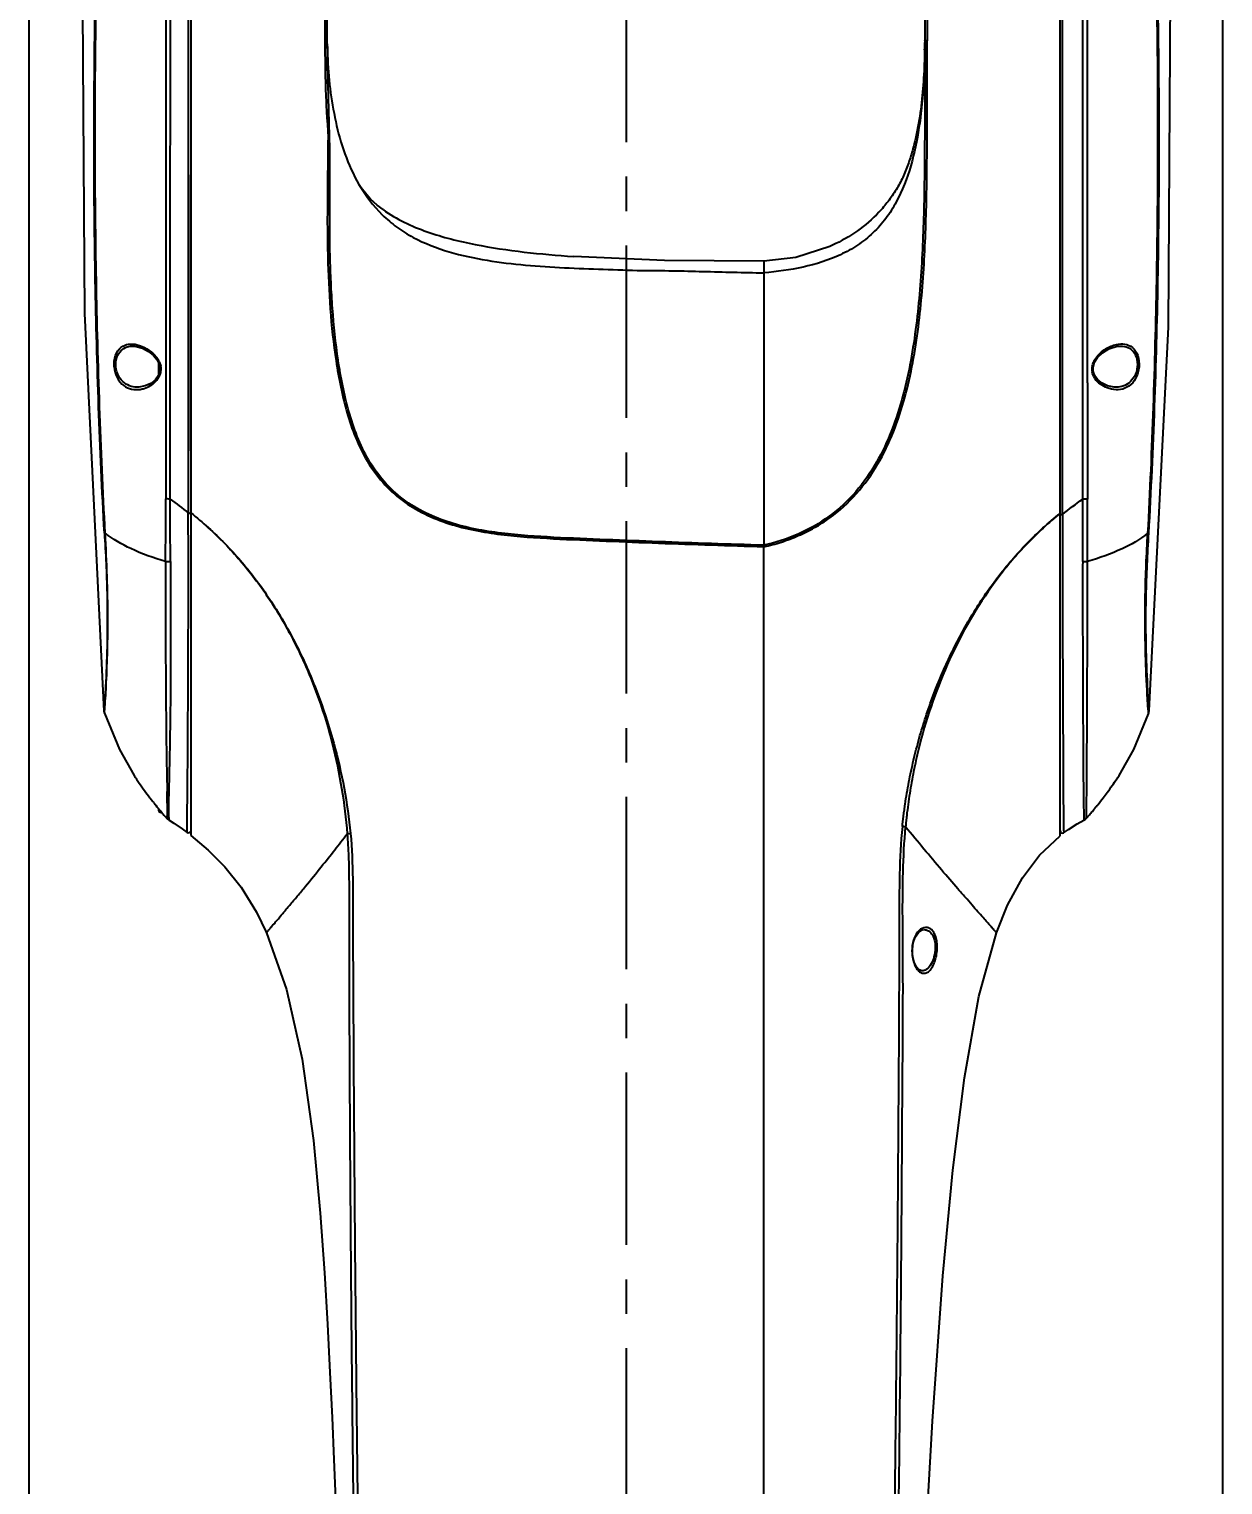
# Model space of a CAD drawing. Header units: millimetres. Extents: x 5828 to 6704, y 123 to 421.
# Drawn here: x 6457.77 to 6470.76, y 258.62 to 274.46 of the extents above; entities that cross this region are included whole.
import ezdxf

# ---------------------------------------------------------------- set-up
doc = ezdxf.new("R2010")
doc.units = ezdxf.units.MM
doc.linetypes.add('CENTER', pattern=[0.6, 0.375, -0.075, 0.075, -0.075])
for name, color, linetype in [('中心线', 7, 'Continuous'), ('外形图', 7, 'Continuous'), ('尺寸标注', 7, 'Continuous')]:
    doc.layers.add(name, color=color, linetype=linetype)
doc.styles.add('微软雅黑', font='msyh.ttc', dxfattribs={"height": 1.5})
doc.dimstyles.new('尺寸标注_1_20比例', dxfattribs={"dimtxt": 1.5, "dimasz": 1.25, "dimexe": 0.5, "dimexo": 0.4, "dimgap": 0.5, "dimtad": 1, "dimdec": 1, "dimlfac": 20, "dimdsep": 46, "dimtxsty": '微软雅黑', "dimcen": 0.09, "dimadec": 0, "dimazin": 0, "dimtp": 0.01, "dimtm": 0.01, "dimtfac": 1, "dimtdec": 1, "dimtofl": 0, "dimtmove": 0, "dimatfit": 3, "dimfxl": 1, "dimtolj": 1, "dimarcsym": 0})

# ---------------------------------------------------------------- blocks, each defined once
blk = doc.blocks.new('*D802')
at = {"layer": 'Defpoints', "color": 0}
for p in [(6470.046, 286.801), (6458.496, 274.337), (6470.046, 274.336)]:
    blk.add_point(p, dxfattribs=at)
at = {"layer": '尺寸标注', "color": 0, "lineweight": -2}
for p, q in [((6458.496, 274.737), (6458.496, 287.301)), ((6470.046, 274.736), (6470.046, 287.301)), ((6459.746, 286.801), (6468.796, 286.801))]:
    blk.add_line(p, q, dxfattribs=at)
at = {"layer": '尺寸标注', "color": 0}
for points in [[(6459.746, 287.009), (6459.746, 286.592), (6458.496, 286.801)], [(6468.796, 286.592), (6468.796, 287.009), (6470.046, 286.801)]]:
    blk.add_solid(points, dxfattribs=at)
at = {"layer": '尺寸标注', "color": 0, "insert": (6464.227, 288.076), "char_height": 1.5, "attachment_point": 5, "style": '微软雅黑'}
blk.add_mtext('\\A1;\\A1;230', dxfattribs=at)
blk = doc.blocks.new('*D803')
at = {"layer": 'Defpoints', "color": 0}
for p in [(6457.772, 291.94), (6457.772, 248.794), (6470.761, 248.792)]:
    blk.add_point(p, dxfattribs=at)
at = {"layer": '尺寸标注', "color": 0, "lineweight": -2}
for p, q in [((6457.772, 249.194), (6457.772, 292.44)), ((6470.761, 249.192), (6470.761, 292.44)), ((6469.511, 291.94), (6459.022, 291.94))]:
    blk.add_line(p, q, dxfattribs=at)
at = {"layer": '尺寸标注', "color": 0}
for points in [[(6459.022, 292.148), (6459.022, 291.731), (6457.772, 291.94)], [(6469.511, 291.731), (6469.511, 292.148), (6470.761, 291.94)]]:
    blk.add_solid(points, dxfattribs=at)
at = {"layer": '尺寸标注', "color": 0, "insert": (6464.052, 293.215), "char_height": 1.5, "attachment_point": 5, "style": '微软雅黑'}
blk.add_mtext('\\A1;\\A1;260', dxfattribs=at)

msp = doc.modelspace()

# ---------------------------------------------------------------- linework, layer by layer
at = {"layer": '中心线', "linetype": 'CENTER', "ltscale": 5}
msp.add_line((6464.2664, 284.1061), (6464.2664, 228.9513), dxfattribs=at)
at = {"layer": '外形图', "color": 7, "linetype": 'Continuous'}
for p, q in [((6459.5047, 281.1024), (6459.5042, 269.1961)), ((6459.5314, 281.0878), (6459.5314, 265.6847)), ((6468.9889, 265.6832), (6468.9889, 281.1103)), ((6469.0154, 269.1798), (6469.0152, 281.06)), ((6467.5164, 278.7179), (6467.5164, 274.3013)), ((6467.5429, 278.7213), (6467.5429, 274.3328)), ((6460.9909, 276.9538), (6460.9904, 274.3328)), ((6461.0164, 274.3371), (6461.0164, 276.9585)), ((6460.9904, 274.3371), (6460.9906, 274.2836)), ((6460.9906, 274.3328), (6460.991, 274.2837)), ((6461.0167, 274.2507), (6461.0165, 274.3371)), ((6461.0167, 274.3135), (6461.0165, 274.3313)), ((6461.0165, 274.3134), (6461.0165, 274.3287)), ((6461.0167, 274.3017), (6461.0166, 274.3013)), ((6461.0178, 274.2508), (6461.0167, 274.3135)), ((6461.0169, 274.3018), (6461.0167, 274.3017)), ((6467.5164, 274.3174), (6467.5158, 274.236)), ((6459.5048, 272.8774), (6459.5052, 270.5395)), ((6465.7664, 271.9361), (6465.7664, 268.8442)), ((6465.7664, 271.9361), (6465.7664, 271.9361)), ((6465.7665, 271.9131), (6465.7665, 271.8691)), ((6459.1621, 270.8664), (6459.1863, 270.8204)), ((6459.1814, 270.8296), (6459.1814, 270.6999)), ((6459.1863, 270.8204), (6459.1959, 270.7836)), ((6459.1959, 270.7836), (6459.1951, 270.7369)), ((6459.3058, 270.7121), (6459.3057, 270.8622)), ((6469.2374, 270.717), (6469.2374, 270.8623)), ((6469.3478, 270.7835), (6469.3641, 270.8362)), ((6469.3482, 270.7387), (6469.3478, 270.7836)), ((6469.3641, 270.8362), (6469.3969, 270.8869)), ((6459.1951, 270.7369), (6459.1767, 270.6871)), ((6469.3656, 270.6892), (6469.3482, 270.7387)), ((6469.3989, 270.6448), (6469.3656, 270.6892)), ((6458.9674, 270.5654), (6458.9671, 270.5654)), ((6459.5052, 270.5395), (6459.5042, 269.1961)), ((6469.5781, 270.5641), (6469.5777, 270.5641)), ((6469.0154, 269.1798), (6469.0153, 269.8253)), ((6465.7661, 253.8496), (6465.7665, 268.8294)), ((6465.7665, 258.6197), (6465.7665, 268.8294)), ((6458.586, 267.0403), (6458.586, 267.0404)), ((6458.5911, 267.0161), (6458.5911, 267.0161)), ((6469.9522, 267.01), (6469.9522, 267.01)), ((6469.9599, 267.0467), (6469.9599, 267.0467)), ((6458.9153, 266.3379), (6458.9155, 266.3376)), ((6469.631, 266.3394), (6469.6311, 266.3395)), ((6459.2732, 266.1776), (6459.2734, 266.1662)), ((6469.2428, 266.1846), (6469.2429, 266.1749)), ((6469.2429, 266.1749), (6469.2433, 266.1415)), ((6469.2774, 265.9335), (6469.2799, 266.2873)), ((6459.2745, 266.0467), (6459.2747, 266.0281)), ((6469.2445, 266.0459), (6469.2447, 266.0368)), ((6469.2447, 266.0368), (6469.2448, 266.0307)), ((6459.1814, 265.9777), (6459.1814, 265.9621)), ((6459.2064, 265.947), (6459.2064, 265.9371)), ((6459.2149, 265.9371), (6459.2064, 265.9371)), ((6459.268, 265.8754), (6459.2704, 265.8728)), ((6459.2715, 265.8716), (6459.2938, 265.8534)), ((6459.2716, 265.8716), (6459.2716, 265.8716)), ((6459.2914, 265.872), (6459.2915, 265.8705)), ((6459.2915, 265.8705), (6459.2916, 265.8698)), ((6459.2916, 265.8734), (6459.2916, 265.8722)), ((6469.2464, 265.9457), (6469.2477, 265.8875)), ((6469.249, 265.8529), (6469.249, 265.8529)), ((6469.2491, 265.8528), (6469.2647, 265.8632)), ((6469.2647, 265.8632), (6469.2756, 265.8734)), ((6469.2729, 265.8706), (6469.2756, 265.8734)), ((6469.2756, 265.8735), (6469.2756, 265.8735)), ((6469.2773, 265.9253), (6469.2774, 265.9335)), ((6459.5177, 265.7186), (6459.5277, 265.7278)), ((6469.0161, 265.7128), (6469.0283, 265.7172)), ((6469.0276, 265.7556), (6469.0283, 265.7172)), ((6469.028, 265.7232), (6469.0283, 265.7172)), ((6468.2978, 264.6281), (6468.2978, 264.6281)), ((6467.3815, 264.4368), (6467.3782, 264.4368)), ((6467.629, 264.4371), (6467.6508, 264.4353))]:
    msp.add_line(p, q, dxfattribs=at)
for points in [[(6458.4799, 279.2765), (6458.3454, 275.7884), (6458.3739, 271.3683), (6458.586, 267.0403)], [(6469.0153, 269.8253), (6469.0154, 276.4659), (6469.0152, 277.568)], [(6469.9599, 267.0467), (6470.1678, 271.2201), (6470.1965, 276.056)], [(6461.0193, 274.1771), (6461.019, 274.1867), (6461.0186, 274.2005), (6461.0185, 274.205)], [(6461.6226, 272.4973), (6461.5584, 272.5471), (6461.4876, 272.6122), (6461.4304, 272.6755), (6461.3867, 272.7329), (6461.364, 272.7677), (6461.3612, 272.7725)], [(6466.5511, 272.1275), (6466.484, 272.0961), (6466.1139, 271.978), (6465.7664, 271.9358)], [(6465.7664, 271.9361), (6464.6856, 271.9455), (6463.6972, 271.9869)], [(6458.9157, 271.0115), (6458.9242, 271.0108), (6459.0042, 270.9903), (6459.0704, 270.955), (6459.124, 270.9116), (6459.1621, 270.8664)], [(6469.3969, 270.8869), (6469.45, 270.9384), (6469.5213, 270.9828), (6469.6118, 271.011), (6469.6284, 271.0127)], [(6459.1767, 270.6871), (6459.1427, 270.6431), (6459.0956, 270.6064), (6459.0362, 270.5787), (6458.9674, 270.5654)], [(6469.5777, 270.5641), (6469.5061, 270.5783), (6469.4458, 270.6072), (6469.3989, 270.6448)], [(6458.586, 267.0404), (6458.5877, 267.0283), (6458.5911, 267.0161)], [(6458.5911, 267.0161), (6458.7548, 266.6241), (6458.9154, 266.3379)], [(6469.6309, 266.3394), (6469.79, 266.6229), (6469.9522, 267.01)], [(6469.9522, 267.01), (6469.9553, 267.0201), (6469.9595, 267.0426), (6469.9599, 267.0467)], [(6459.2943, 265.8531), (6459.3475, 265.8202), (6459.4366, 265.7603), (6459.4916, 265.7208)], [(6469.0282, 265.7172), (6469.08, 265.7525), (6469.1765, 265.8123), (6469.249, 265.8529)], [(6459.4916, 265.7207), (6459.5044, 265.716), (6459.5177, 265.7186)], [(6459.5314, 265.6848), (6459.7216, 265.5282), (6459.9019, 265.3468), (6460.0787, 265.1238), (6460.2449, 264.8532), (6460.3545, 264.6281)], [(6468.2978, 264.6281), (6468.4188, 264.9274), (6468.5792, 265.2246), (6468.7639, 265.4717), (6468.9889, 265.6832)], [(6468.9889, 265.7377), (6468.9927, 265.7246), (6469.0028, 265.7154), (6469.0161, 265.7128)], [(6460.3545, 264.6281), (6460.572, 264.0107), (6460.7418, 263.2518), (6460.8651, 262.3685), (6460.9391, 261.5769), (6460.985, 260.9288), (6461.0181, 260.3693), (6461.0453, 259.8443), (6461.0681, 259.3536), (6461.0878, 258.8957), (6461.1051, 258.4641), (6461.1206, 258.0535), (6461.1346, 257.6624), (6461.1473, 257.2887), (6461.1589, 256.9305), (6461.1696, 256.5864), (6461.1793, 256.2548), (6461.1884, 255.9337), (6461.1967, 255.6242), (6461.2043, 255.3272), (6461.2111, 255.0444), (6461.2173, 254.7768), (6461.2228, 254.5255), (6461.2275, 254.2914)], [(6467.3662, 253.9853), (6467.3987, 255.055), (6467.4422, 256.2162), (6467.504, 257.5886), (6467.5994, 259.3141), (6467.7127, 260.896), (6467.8216, 262.0445), (6467.9476, 263.0485), (6468.105, 263.9331), (6468.298, 264.6281)], [(6467.3815, 264.4368), (6467.3818, 264.4462), (6467.3909, 264.5174), (6467.4132, 264.5817), (6467.4478, 264.6321), (6467.4913, 264.6597), (6467.5063, 264.6622)], [(6467.4851, 264.2123), (6467.4547, 264.2241), (6467.4256, 264.2568), (6467.4018, 264.3064), (6467.3867, 264.3666), (6467.3815, 264.4368)]]:
    msp.add_lwpolyline(points, dxfattribs=at)
for centre, radius, start, end in [((6465.8781, 274.3377), 4.8617, 180.42866, 180.63335), ((6465.8363, 274.3371), 4.8199, 180.63166, 181.43927), ((6473.4057, 274.4629), 12.3898, 180.98105, 181.19277), ((6458.4064, 274.3358), 9.11, 359.37297, 359.88643), ((6465.6919, 274.3335), 4.6754, 181.4398, 181.91696), ((6458.8927, 270.685), 0.3364, 39.4559, 40.5809), ((6458.9795, 267.7358), 3.0625, 94.9201, 95.27205), ((6458.9769, 270.7434), 0.2338, 25.69174, 28.4934), ((6458.9831, 270.7464), 0.2269, 22.73654, 25.68372), ((6459.04, 270.7593), 0.1678, 348.58076, 354.28964), ((6459.0206, 270.7573), 0.1878, 8.45868, 11.34773), ((6469.5138, 270.7606), 0.1782, 172.15562, 185.55389), ((6469.504, 270.7596), 0.1683, 185.55089, 191.05952), ((6469.5239, 270.7572), 0.1887, 169.80376, 171.55297), ((6469.5671, 267.7355), 3.0628, 84.73325, 85.08536), ((5834.3088, 269.9436), 624.9975, 359.9453778, 0.0704528), ((6769.2624, 270.0917), 299.9757, 179.900518, 180.142088), ((6469.539, 270.7749), 0.2065, 207.98102, 214.23882), ((6469.547, 270.7803), 0.2162, 214.20743, 215.5137), ((6138.5457, 267.3853), 320.7663, 0.229269, 0.35055), ((6427.1301, 265.7771), 32.1456, 0.46266, 0.69359), ((6463.1086, 269.1675), 5.0596, 217.36421, 217.89065), ((6463.065, 269.1333), 5.0042, 217.88875, 218.28035), ((6462.9029, 269.0054), 4.7978, 218.28049, 218.54134), ((6462.6533, 268.8061), 4.4784, 218.53657, 219.62454), ((6490.981, 266.3758), 21.739, 180.6176, 180.86953), ((6485.4212, 266.2965), 16.1786, 180.94135, 181.24243), ((6465.926, 268.7775), 4.4339, 320.70953, 321.1102), ((6465.7246, 268.9401), 4.6928, 321.10882, 321.52807), ((6465.4845, 269.1304), 4.9992, 321.53244, 322.64152), ((6459.2064, 265.9621), 0.025, 180, 270), ((6459.7254, 266.2946), 0.6204, 222.09977, 222.50733), ((6458.6568, 265.9104), 0.6186, 358.3097, 359.23815), ((6468.8526, 266.263), 0.5751, 317.36209, 317.83694), ((6467.3121, 267.6185), 2.6271, 319.05619, 319.97163), ((6466.4113, 268.3788), 3.8058, 319.9305, 320.72825), ((6462.0802, 256.6782), 9.0659, 95.13302, 95.3672), ((6466.7104, 260.269), 5.5448, 83.80657, 84.17637)]:
    msp.add_arc(centre, radius, start, end, dxfattribs=at)
for points, knots in [([(6458.5916, 268.9782), (6458.5654, 269.4362), (6458.5245, 270.3517), (6458.4884, 271.7237), (6458.4761, 273.0914), (6458.4821, 274.2276), (6458.4993, 275.133), (6458.5184, 275.8087), (6458.5403, 276.3701), (6458.562, 276.818), (6458.5792, 277.1529), (6458.6015, 277.4889), (6458.6184, 277.8283), (6458.6254, 278.1699), (6458.6243, 278.6094), (6458.6059, 279.1088), (6458.5786, 279.4941), (6458.5641, 279.6683)], [0, 0, 0, 0, 0.1286446, 0.2570005, 0.3848975, 0.5122521, 0.575649, 0.6388541, 0.7018296, 0.733237, 0.7646076, 0.7958709, 0.8276915, 0.8598954, 0.8916808, 0.9509642, 1, 1, 1, 1]), ([(6458.6002, 268.978), (6458.5752, 269.4368), (6458.5356, 270.3539), (6458.4999, 271.7284), (6458.4875, 273.0988), (6458.4922, 274.2373), (6458.5091, 275.1446), (6458.5274, 275.8219), (6458.5491, 276.3847), (6458.5703, 276.8337), (6458.5872, 277.1695), (6458.6092, 277.5066), (6458.6248, 277.8471), (6458.6311, 278.1894), (6458.63, 278.6298), (6458.6122, 279.1312), (6458.5867, 279.5184), (6458.5731, 279.694)], [0, 0, 0, 0, 0.1285563, 0.2568355, 0.3846759, 0.5119942, 0.5753821, 0.6385815, 0.7015559, 0.7329701, 0.7643414, 0.7956336, 0.827498, 0.8596846, 0.8914274, 0.9507175, 1, 1, 1, 1]), ([(6469.9681, 279.6942), (6469.9549, 279.5178), (6469.9302, 279.1292), (6469.9093, 278.5115), (6469.914, 277.9563), (6469.9339, 277.5023), (6469.9625, 277.053), (6469.9888, 276.4923), (6470.0149, 275.8176), (6470.0327, 275.1404), (6470.0492, 274.2332), (6470.0533, 273.0949), (6470.0406, 271.7247), (6470.005, 270.3506), (6469.9663, 269.4337), (6469.9416, 268.975)], [0, 0, 0, 0, 0.0494846, 0.108905, 0.1728523, 0.2047181, 0.2360193, 0.2987728, 0.3617162, 0.4248947, 0.4882575, 0.6155206, 0.7433006, 0.8715136, 1, 1, 1, 1]), ([(6469.9547, 268.9753), (6469.9811, 269.4344), (6470.0223, 270.3522), (6470.0584, 271.7277), (6470.0706, 273.0988), (6470.0645, 274.2377), (6470.0471, 275.1452), (6470.0278, 275.8225), (6470.0056, 276.3852), (6469.9838, 276.8341), (6469.9664, 277.1697), (6469.9438, 277.5066), (6469.9274, 277.8468), (6469.9208, 278.189), (6469.9226, 278.6282), (6469.9416, 279.125), (6469.9693, 279.5077), (6469.9838, 279.6801)], [0, 0, 0, 0, 0.1287944, 0.2572967, 0.385333, 0.5128172, 0.5762751, 0.6395397, 0.7025705, 0.7340063, 0.7654018, 0.7967004, 0.8285771, 0.8607902, 0.8925415, 0.9515614, 1, 1, 1, 1]), ([(6459.2579, 275.6565), (6459.2572, 275.1339), (6459.2588, 274.2182), (6459.2597, 272.9083), (6459.2587, 271.7252), (6459.2597, 270.5383), (6459.2605, 269.7458), (6459.2595, 269.3489)], [0, 0, 0, 0, 0.2485384, 0.4355017, 0.6230471, 0.8112287, 1, 1, 1, 1]), ([(6459.3057, 270.8622), (6459.3055, 271.2578), (6459.3074, 272.0476), (6459.3087, 273.2305), (6459.3099, 274.4099), (6459.3086, 275.195), (6459.3097, 275.5871)], [0, 0, 0, 0, 0.2511568, 0.5014718, 0.7510442, 1, 1, 1, 1]), ([(6469.2374, 270.8623), (6469.2374, 271.6521), (6469.236, 272.835), (6469.2347, 274.4099), (6469.2354, 275.1951), (6469.2353, 275.5871)], [0, 0, 0, 0, 0.5014925, 0.7510553, 1, 1, 1, 1]), ([(6469.2876, 270.9624), (6469.2879, 271.3412), (6469.2873, 272.0975), (6469.2879, 273.6058), (6469.2883, 274.7353), (6469.2881, 275.4872)], [0, 0, 0, 0, 0.2511221, 0.5014457, 1, 1, 1, 1]), ([(6460.9906, 274.3328), (6460.997, 274.3327), (6461.0037, 274.3328), (6461.0164, 274.3347), (6461.0164, 274.3371)], [0, 0, 0, 0, 0.7280598, 1, 1, 1, 1]), ([(6460.9908, 274.2505), (6460.9912, 274.1563), (6460.9926, 274.015), (6460.9969, 273.8265), (6461.0031, 273.6852), (6461.0074, 273.5672), (6461.0139, 273.473), (6461.0203, 273.4027), (6461.0246, 273.3324), (6461.0246, 273.262), (6461.0229, 273.1915), (6461.022, 273.0971), (6461.0217, 272.9791), (6461.0178, 272.7903), (6461.0172, 272.554), (6461.0162, 272.2703), (6461.0225, 271.8914), (6461.0427, 271.4172), (6461.0919, 270.9443), (6461.1597, 270.5693), (6461.2488, 270.1986), (6461.3864, 269.8363), (6461.6119, 269.5242), (6461.8249, 269.3277), (6462.0727, 269.1783), (6462.4306, 269.0383), (6462.904, 268.9513), (6463.4761, 268.9142), (6464.0488, 268.8908), (6464.8121, 268.8601), (6465.3848, 268.8421), (6465.7665, 268.8287)], [0, 0, 0, 0, 0.0309211, 0.0464012, 0.0618791, 0.0773705, 0.0851412, 0.0928784, 0.1005584, 0.1082403, 0.1159745, 0.1237325, 0.1392115, 0.1547062, 0.1857289, 0.216777, 0.2478631, 0.310125, 0.3725324, 0.4038002, 0.4351132, 0.4977889, 0.5292637, 0.5607544, 0.5922361, 0.6236922, 0.6864583, 0.7491989, 0.8119036, 0.8746029, 1, 1, 1, 1]), ([(6465.7664, 268.8442), (6465.3856, 268.8573), (6464.8143, 268.8753), (6464.0528, 268.9055), (6463.4816, 268.9288), (6462.9114, 268.9654), (6462.4396, 269.051), (6462.0832, 269.19), (6461.8366, 269.3385), (6461.6255, 269.5345), (6461.403, 269.8465), (6461.2361, 270.2978), (6461.1259, 270.8567), (6461.0773, 271.3289), (6461.0559, 271.707), (6461.0355, 272.2732), (6461.0592, 273.1216), (6461.0201, 273.8746), (6461.0169, 274.2507)], [0, 0, 0, 0, 0.1254986, 0.1882465, 0.2509927, 0.3137376, 0.3764526, 0.4078535, 0.4392543, 0.4706585, 0.5020444, 0.564607, 0.6271252, 0.6895398, 0.7207103, 0.7518503, 0.8761154, 1, 1, 1, 1]), ([(6467.5159, 274.2361), (6467.5143, 274.0946), (6467.5047, 273.8116), (6467.4611, 273.3888), (6467.3759, 272.9723), (6467.2492, 272.6392), (6467.0983, 272.3991), (6466.9569, 272.2392), (6466.7891, 272.1063), (6466.5386, 271.9676), (6466.194, 271.8597), (6465.9094, 271.8213), (6465.7664, 271.8085)], [0, 0, 0, 0, 0.1245616, 0.2491644, 0.3737391, 0.4980404, 0.5602396, 0.6225281, 0.6850143, 0.7477465, 0.8736391, 1, 1, 1, 1]), ([(6467.5164, 274.3371), (6467.5165, 274.0796), (6467.5167, 273.5642), (6467.5153, 272.7901), (6467.4958, 272.0142), (6467.4354, 271.2384), (6467.3237, 270.5961), (6467.1667, 270.0983), (6467.0009, 269.742), (6466.7764, 269.4183), (6466.4875, 269.1486), (6466.1439, 268.954), (6465.8936, 268.8735), (6465.7665, 268.8442)], [0, 0, 0, 0, 0.1239881, 0.2482394, 0.372786, 0.4976424, 0.6228241, 0.6856828, 0.7485192, 0.8113953, 0.8742133, 0.9371565, 1, 1, 1, 1]), ([(6465.7665, 268.8294), (6465.8308, 268.8423), (6465.9578, 268.8768), (6466.1421, 268.9468), (6466.3193, 269.0335), (6466.5408, 269.1749), (6466.785, 269.398), (6467.0139, 269.7206), (6467.1838, 270.0766), (6467.345, 270.5751), (6467.4596, 271.2196), (6467.5215, 271.9989), (6467.5417, 272.7784), (6467.5429, 273.5561), (6467.5433, 274.0741), (6467.5429, 274.3328)], [0, 0, 0, 0, 0.0314459, 0.0629373, 0.0943941, 0.1258539, 0.1886847, 0.2515368, 0.3143466, 0.3770716, 0.5022199, 0.6270944, 0.7516641, 0.8759508, 1, 1, 1, 1]), ([(6467.5158, 274.236), (6467.5145, 274.1339), (6467.5078, 273.9298), (6467.4806, 273.6246), (6467.4415, 273.372), (6467.3929, 273.1735), (6467.3501, 273.0262), (6467.2965, 272.8821), (6467.2271, 272.7446), (6467.1428, 272.6154), (6467.0136, 272.455), (6466.8215, 272.2804), (6466.6438, 272.1733), (6466.5511, 272.1275)], [0, 0, 0, 0, 0.1245274, 0.2490287, 0.3735575, 0.4358674, 0.4982172, 0.5606131, 0.6230876, 0.6856812, 0.7483759, 0.8739601, 1, 1, 1, 1]), ([(6467.5428, 274.3328), (6467.5366, 274.3328), (6467.5279, 274.3332), (6467.5199, 274.3347), (6467.5164, 274.3362), (6467.5164, 274.3371)], [0, 0, 0, 0, 0.68382, 0.9025438, 1, 1, 1, 1]), ([(6461.0191, 274.1771), (6461.0272, 273.9352), (6461.0706, 273.5709), (6461.1983, 273.1011), (6461.3001, 272.8776), (6461.3613, 272.7724)], [0, 0, 0, 0, 0.4980549, 0.7496255, 1, 1, 1, 1]), ([(6461.3613, 272.7724), (6461.4311, 272.6526), (6461.5582, 272.4833), (6461.7711, 272.3026), (6462.0095, 272.1539), (6462.3404, 272.0282), (6462.7539, 271.9399), (6463.1742, 271.8898), (6463.5966, 271.8632), (6464.0194, 271.8473), (6464.3014, 271.8386), (6464.4424, 271.8344)], [0, 0, 0, 0, 0.1234233, 0.1854875, 0.2477535, 0.3726275, 0.4979498, 0.6234221, 0.7489396, 0.8744684, 1, 1, 1, 1]), ([(6461.6228, 272.4975), (6461.7683, 272.393), (6462.0995, 272.2392), (6462.7987, 272.0677), (6463.338, 272.0121), (6463.6971, 271.9868)], [0, 0, 0, 0, 0.2492027, 0.4993649, 1, 1, 1, 1]), ([(6464.4424, 271.8344), (6464.5527, 271.8345), (6464.7735, 271.8334), (6465.1045, 271.8248), (6465.4354, 271.816), (6465.6561, 271.8116), (6465.7664, 271.8085)], [0, 0, 0, 0, 0.2499938, 0.4999957, 0.7500017, 1, 1, 1, 1]), ([(6458.6981, 270.7854), (6458.6945, 270.8278), (6458.7012, 270.907), (6458.7614, 271.0026), (6458.8548, 271.0405), (6458.9174, 271.0344), (6458.9478, 271.0272)], [0, 0, 0, 0, 0.307706, 0.5572338, 0.7737995, 1, 1, 1, 1]), ([(6458.7169, 270.7871), (6458.7136, 270.8213), (6458.7187, 270.8865), (6458.7646, 270.9669), (6458.8369, 271.0084), (6458.8889, 271.0129), (6458.9144, 271.0116)], [0, 0, 0, 0, 0.3002355, 0.5544013, 0.7768953, 1, 1, 1, 1]), ([(6458.9478, 271.0272), (6458.9842, 271.0185), (6459.0582, 270.9867), (6459.121, 270.9357), (6459.1482, 270.9039)], [0, 0, 0, 0, 0.4721829, 1, 1, 1, 1]), ([(6469.3783, 270.8821), (6469.4063, 270.9215), (6469.4764, 270.9834), (6469.5614, 271.0206), (6469.603, 271.0297)], [0, 0, 0, 0, 0.5313474, 1, 1, 1, 1]), ([(6469.603, 271.0297), (6469.6331, 271.0363), (6469.6952, 271.0411), (6469.7868, 271.0015), (6469.8454, 270.9061), (6469.8519, 270.8274), (6469.8483, 270.7854)], [0, 0, 0, 0, 0.2247168, 0.4414659, 0.6920781, 1, 1, 1, 1]), ([(6469.6311, 271.0129), (6469.6568, 271.0142), (6469.7091, 271.0097), (6469.7816, 270.9679), (6469.8277, 270.887), (6469.8328, 270.8215), (6469.8295, 270.7871)], [0, 0, 0, 0, 0.223051, 0.4454819, 0.6996863, 1, 1, 1, 1]), ([(6458.6981, 270.7854), (6458.7023, 270.7437), (6458.7222, 270.6664), (6458.7929, 270.5785), (6458.8854, 270.5369), (6458.9497, 270.5368), (6458.9805, 270.5417)], [0, 0, 0, 0, 0.2994211, 0.5534576, 0.7776338, 1, 1, 1, 1]), ([(6458.9671, 270.5654), (6458.9394, 270.5639), (6458.8825, 270.5689), (6458.8019, 270.6084), (6458.7396, 270.6845), (6458.7203, 270.7512), (6458.7169, 270.7871)], [0, 0, 0, 0, 0.2252641, 0.4539502, 0.7081897, 1, 1, 1, 1]), ([(6459.2063, 270.7849), (6459.2049, 270.7847), (6459.2024, 270.7845), (6459.1989, 270.7838), (6459.1973, 270.784), (6459.196, 270.7834), (6459.1959, 270.7836)], [0, 0, 0, 0, 0.4155178, 0.7342668, 0.9325131, 1, 1, 1, 1]), ([(6469.3373, 270.7849), (6469.3388, 270.7847), (6469.3413, 270.7845), (6469.3447, 270.7838), (6469.3464, 270.784), (6469.3477, 270.7834), (6469.3478, 270.7836)], [0, 0, 0, 0, 0.4155567, 0.7343584, 0.9326047, 1, 1, 1, 1]), ([(6469.8483, 270.7854), (6469.8445, 270.7418), (6469.8224, 270.6616), (6469.7468, 270.5717), (6469.648, 270.533), (6469.5809, 270.5365), (6469.5489, 270.5433)], [0, 0, 0, 0, 0.2995403, 0.5518134, 0.7754815, 1, 1, 1, 1]), ([(6469.8295, 270.7871), (6469.8261, 270.751), (6469.8067, 270.684), (6469.7442, 270.6074), (6469.6632, 270.5676), (6469.606, 270.5626), (6469.5781, 270.5641)], [0, 0, 0, 0, 0.291878, 0.5461256, 0.7747636, 1, 1, 1, 1]), ([(6458.9805, 270.5417), (6458.9954, 270.544), (6459.0571, 270.5587), (6459.1149, 270.5924), (6459.1488, 270.6269)], [0, 0, 0, 0, 0.2375436, 1, 1, 1, 1]), ([(6459.1488, 270.6269), (6459.1587, 270.6369), (6459.1709, 270.6515), (6459.181, 270.6675), (6459.1834, 270.6717)], [0, 0, 0, 0, 0.7436106, 1, 1, 1, 1]), ([(6459.1834, 270.6717), (6459.1858, 270.6759), (6459.195, 270.693), (6459.2016, 270.7117), (6459.2045, 270.7261)], [0, 0, 0, 0, 0.2445705, 1, 1, 1, 1]), ([(6469.2371, 269.3467), (6469.237, 269.461), (6469.2369, 269.9178), (6469.2374, 270.3745), (6469.2374, 270.717)], [0, 0, 0, 0, 0.2502953, 1, 1, 1, 1]), ([(6469.5489, 270.5433), (6469.5326, 270.5468), (6469.4649, 270.5672), (6469.4025, 270.6107), (6469.3711, 270.6547)], [0, 0, 0, 0, 0.2357283, 1, 1, 1, 1]), ([(6459.2571, 268.6696), (6459.2575, 268.7829), (6459.2591, 269.0094), (6459.2587, 269.2359), (6459.2594, 269.3492)], [0, 0, 0, 0, 0.5001035, 1, 1, 1, 1]), ([(6459.306, 269.3479), (6459.3019, 269.3479), (6459.2864, 269.3481), (6459.2708, 269.3486), (6459.2594, 269.3492)], [0, 0, 0, 0, 0.264414, 1, 1, 1, 1]), ([(6469.2351, 268.6691), (6469.2356, 268.7821), (6469.2354, 269.0079), (6469.2371, 269.2338), (6469.2371, 269.3467)], [0, 0, 0, 0, 0.5001063, 1, 1, 1, 1]), ([(6469.2878, 269.348), (6469.2839, 269.3478), (6469.267, 269.3471), (6469.2501, 269.3468), (6469.2371, 269.3467)], [0, 0, 0, 0, 0.2310365, 1, 1, 1, 1]), ([(6459.4915, 265.765), (6459.4925, 265.9218), (6459.4976, 266.354), (6459.5012, 267.1311), (6459.5061, 268.118), (6459.5046, 268.8295), (6459.5042, 269.1961)], [0, 0, 0, 0, 0.1370886, 0.377883, 0.6794581, 1, 1, 1, 1]), ([(6459.5042, 269.1961), (6459.5076, 269.1959), (6459.5138, 269.1958), (6459.5228, 269.1958), (6459.5272, 269.1968), (6459.5314, 269.1967), (6459.5314, 269.1974)], [0, 0, 0, 0, 0.3731278, 0.6978147, 0.9179033, 1, 1, 1, 1]), ([(6459.5312, 269.1991), (6459.6605, 269.094), (6459.9096, 268.8711), (6460.2365, 268.4909), (6460.5153, 268.0744), (6460.7497, 267.6318), (6460.9424, 267.1695), (6461.0927, 266.692), (6461.207, 266.2044), (6461.2516, 265.8735), (6461.2691, 265.7077)], [0, 0, 0, 0, 0.1249762, 0.2499574, 0.3749698, 0.499975, 0.6249751, 0.7499698, 0.8749941, 1, 1, 1, 1]), ([(6459.5312, 269.1991), (6459.6602, 269.0941), (6459.9077, 268.8704), (6460.2337, 268.4906), (6460.5109, 268.0742), (6460.7435, 267.6316), (6460.9326, 267.1688), (6461.0783, 266.6906), (6461.1778, 266.2009), (6461.2203, 265.8703), (6461.2321, 265.7043)], [0, 0, 0, 0, 0.1249867, 0.2499695, 0.374984, 0.4999926, 0.6249925, 0.7499923, 0.8749955, 1, 1, 1, 1]), ([(6467.273, 265.7851), (6467.2757, 265.795), (6467.2761, 265.8156), (6467.2791, 265.8459), (6467.2834, 265.8763), (6467.2879, 265.9167), (6467.2947, 265.9672), (6467.3061, 266.0479), (6467.3221, 266.1486), (6467.3439, 266.2689), (6467.3682, 266.3887), (6467.4041, 266.5477), (6467.4551, 266.745), (6467.5262, 266.979), (6467.6343, 267.2867), (6467.7943, 267.662), (6468.0266, 268.093), (6468.3011, 268.4987), (6468.6202, 268.8704), (6468.8621, 269.09), (6468.9889, 269.1921)], [0, 0, 0, 0, 0.007808, 0.0156347, 0.0234442, 0.0312608, 0.0468902, 0.06252, 0.0937789, 0.125038, 0.1562972, 0.1875566, 0.2500722, 0.3125875, 0.3751035, 0.500109, 0.6251182, 0.7501155, 0.8750823, 1, 1, 1, 1]), ([(6468.9889, 269.1921), (6468.8636, 269.0888), (6468.6233, 268.8688), (6468.2013, 268.373), (6467.8682, 267.8087), (6467.6185, 267.2083), (6467.4966, 266.82), (6467.4195, 266.5041), (6467.3796, 266.3047), (6467.3527, 266.1444), (6467.3351, 266.0237), (6467.3234, 265.933), (6467.3167, 265.8724), (6467.3136, 265.8421), (6467.3094, 265.8119), (6467.31, 265.7915), (6467.3088, 265.7814)], [0, 0, 0, 0, 0.1249792, 0.2499958, 0.4997667, 0.6248143, 0.7498579, 0.8123943, 0.8749303, 0.9062, 0.9374698, 0.9687404, 0.9765571, 0.9843762, 0.9921927, 1, 1, 1, 1]), ([(6469.0154, 269.1799), (6469.015, 268.8004), (6469.0146, 268.0672), (6469.0213, 266.9258), (6469.0223, 266.1638), (6469.0276, 265.7556)], [0, 0, 0, 0, 0.3324373, 0.6423318, 1, 1, 1, 1]), ([(6458.5916, 268.9782), (6458.5982, 268.8675), (6458.6105, 268.6489), (6458.6238, 268.2361), (6458.6244, 267.789), (6458.6089, 267.3723), (6458.5952, 267.1497), (6458.5889, 267.0719)], [0, 0, 0, 0, 0.174405, 0.3443507, 0.6493978, 0.8772067, 1, 1, 1, 1]), ([(6458.6002, 268.978), (6458.5992, 268.978), (6458.5964, 268.978), (6458.5935, 268.978), (6458.5916, 268.9782)], [0, 0, 0, 0, 0.3397589, 1, 1, 1, 1]), ([(6458.5965, 267.0818), (6458.6029, 267.1701), (6458.6216, 267.4947), (6458.6319, 267.9692), (6458.6239, 268.5132), (6458.6085, 268.8202), (6458.6002, 268.978)], [0, 0, 0, 0, 0.1399009, 0.5140175, 0.7501783, 1, 1, 1, 1]), ([(6459.2572, 268.6696), (6459.1279, 268.7063), (6458.8979, 268.787), (6458.6841, 268.9089), (6458.6002, 268.978)], [0, 0, 0, 0, 0.5528386, 1, 1, 1, 1]), ([(6469.9416, 268.975), (6469.8578, 268.9067), (6469.6454, 268.7862), (6469.4171, 268.7062), (6469.2889, 268.6698)], [0, 0, 0, 0, 0.4477478, 1, 1, 1, 1]), ([(6469.9498, 267.0365), (6469.9438, 267.1136), (6469.9302, 267.3375), (6469.9182, 267.6557), (6469.914, 268.0008), (6469.9156, 268.3096), (6469.9247, 268.6377), (6469.9363, 268.8616), (6469.9416, 268.975)], [0, 0, 0, 0, 0.1195201, 0.3468998, 0.4923593, 0.6532969, 0.824401, 1, 1, 1, 1]), ([(6469.9585, 267.0599), (6469.9525, 267.1285), (6469.9392, 267.3404), (6469.9224, 267.7515), (6469.9214, 268.3218), (6469.9407, 268.7482), (6469.9547, 268.9753)], [0, 0, 0, 0, 0.1077936, 0.3322502, 0.6437995, 1, 1, 1, 1]), ([(6469.9416, 268.975), (6469.9431, 268.975), (6469.9474, 268.975), (6469.9518, 268.975), (6469.9547, 268.9753)], [0, 0, 0, 0, 0.3407457, 1, 1, 1, 1]), ([(6459.2571, 268.6696), (6459.2561, 268.4204), (6459.2558, 267.9381), (6459.2594, 267.2566), (6459.264, 266.6752), (6459.2713, 266.3269), (6459.2732, 266.1776)], [0, 0, 0, 0, 0.3000094, 0.5806627, 0.8203302, 1, 1, 1, 1]), ([(6459.2571, 268.6696), (6459.2611, 268.6695), (6459.2786, 268.669), (6459.296, 268.6688), (6459.3094, 268.6688)], [0, 0, 0, 0, 0.2296672, 1, 1, 1, 1]), ([(6459.3094, 268.6688), (6459.3111, 268.5017), (6459.3122, 268.1715), (6459.3123, 267.6881), (6459.3106, 267.234), (6459.3057, 266.8253), (6459.2992, 266.4771), (6459.2925, 266.2019), (6459.2878, 266.0085), (6459.2893, 265.9078), (6459.2914, 265.872)], [0, 0, 0, 0, 0.179237, 0.3541589, 0.5184792, 0.6663546, 0.7925113, 0.8919833, 0.9615905, 1, 1, 1, 1]), ([(6469.2351, 268.6691), (6469.2337, 268.5446), (6469.2337, 268.2969), (6469.2352, 267.8169), (6469.2363, 267.2628), (6469.2402, 266.6823), (6469.2414, 266.3341), (6469.2428, 266.1846)], [0, 0, 0, 0, 0.1503443, 0.2990526, 0.5795904, 0.8194064, 1, 1, 1, 1]), ([(6469.2351, 268.6691), (6469.2399, 268.6691), (6469.2578, 268.6692), (6469.2757, 268.6694), (6469.2889, 268.6698)], [0, 0, 0, 0, 0.2652726, 1, 1, 1, 1]), ([(6469.2798, 266.2717), (6469.2822, 266.6145), (6469.2842, 267.4139), (6469.2903, 268.2133), (6469.289, 268.6698)], [0, 0, 0, 0, 0.4288756, 1, 1, 1, 1]), ([(6458.5889, 267.0719), (6458.5883, 267.0637), (6458.5878, 267.0613), (6458.5862, 267.0381), (6458.586, 267.0404)], [0, 0, 0, 0, 0.780555, 1, 1, 1, 1]), ([(6458.5911, 267.0161), (6458.5913, 267.0155), (6458.5915, 267.0214), (6458.5918, 267.0221), (6458.592, 267.0242)], [0, 0, 0, 0, 0.2279095, 1, 1, 1, 1]), ([(6458.592, 267.0242), (6458.5923, 267.0273), (6458.5939, 267.0465), (6458.5954, 267.0657), (6458.5965, 267.0818)], [0, 0, 0, 0, 0.1607633, 1, 1, 1, 1]), ([(6469.9522, 267.01), (6469.952, 267.0095), (6469.9519, 267.0141), (6469.9513, 267.0164), (6469.9507, 267.0263), (6469.9501, 267.0326), (6469.9498, 267.0365)], [0, 0, 0, 0, 0.0539201, 0.2383629, 0.5538239, 1, 1, 1, 1]), ([(6469.9598, 267.0466), (6469.9597, 267.047), (6469.9593, 267.0515), (6469.9588, 267.0559), (6469.9585, 267.0599)], [0, 0, 0, 0, 0.0913291, 1, 1, 1, 1]), ([(6458.9155, 266.3376), (6458.917, 266.3352), (6458.9251, 266.3225), (6458.9335, 266.31), (6458.9404, 266.2999)], [0, 0, 0, 0, 0.1855716, 1, 1, 1, 1]), ([(6469.4581, 266.0969), (6469.4726, 266.116), (6469.5245, 266.1849), (6469.5747, 266.2551), (6469.6095, 266.3067)], [0, 0, 0, 0, 0.2781193, 1, 1, 1, 1]), ([(6469.6095, 266.3067), (6469.6118, 266.31), (6469.619, 266.3209), (6469.6262, 266.3318), (6469.631, 266.3394)], [0, 0, 0, 0, 0.3082748, 1, 1, 1, 1]), ([(6458.9404, 266.2999), (6458.9503, 266.2854), (6458.9978, 266.2167), (6459.0472, 266.1493), (6459.0873, 266.0969)], [0, 0, 0, 0, 0.2101575, 1, 1, 1, 1]), ([(6459.2747, 266.0281), (6459.2748, 266.0147), (6459.2752, 265.9728), (6459.2758, 265.9308), (6459.2754, 265.9022)], [0, 0, 0, 0, 0.3189082, 1, 1, 1, 1]), ([(6459.2039, 265.95), (6459.2077, 265.9454), (6459.2217, 265.9287), (6459.2358, 265.912), (6459.2461, 265.9001)], [0, 0, 0, 0, 0.2756105, 1, 1, 1, 1]), ([(6459.2461, 265.9001), (6459.2479, 265.8981), (6459.2541, 265.8908), (6459.2605, 265.8837), (6459.265, 265.8786)], [0, 0, 0, 0, 0.2850924, 1, 1, 1, 1]), ([(6459.2752, 265.8921), (6459.2751, 265.8888), (6459.2745, 265.8824), (6459.2748, 265.8774), (6459.2726, 265.8705), (6459.2716, 265.8716)], [0, 0, 0, 0, 0.474816, 0.7973152, 1, 1, 1, 1]), ([(6459.2916, 265.8698), (6459.2918, 265.8658), (6459.2927, 265.861), (6459.2924, 265.8541), (6459.2938, 265.8534)], [0, 0, 0, 0, 0.7172875, 1, 1, 1, 1]), ([(6469.2477, 265.8875), (6469.2478, 265.8841), (6469.248, 265.874), (6469.2482, 265.8639), (6469.2486, 265.8573)], [0, 0, 0, 0, 0.3380109, 1, 1, 1, 1]), ([(6469.2486, 265.8573), (6469.2486, 265.8562), (6469.249, 265.8554), (6469.2487, 265.8528), (6469.249, 265.8529)], [0, 0, 0, 0, 0.7552618, 1, 1, 1, 1]), ([(6469.2756, 265.8735), (6469.2764, 265.8745), (6469.2756, 265.8796), (6469.277, 265.889), (6469.2768, 265.9053), (6469.2772, 265.9179), (6469.2773, 265.9253)], [0, 0, 0, 0, 0.0721293, 0.2631112, 0.572598, 1, 1, 1, 1]), ([(6469.2788, 265.877), (6469.2801, 265.8784), (6469.2861, 265.885), (6469.2919, 265.8917), (6469.2965, 265.897)], [0, 0, 0, 0, 0.2139055, 1, 1, 1, 1]), ([(6459.4916, 265.7207), (6459.4914, 265.7209), (6459.4917, 265.7221), (6459.4913, 265.724), (6459.4914, 265.7276), (6459.4913, 265.7349), (6459.4914, 265.7476), (6459.4915, 265.7586), (6459.4915, 265.765)], [0, 0, 0, 0, 0.0175237, 0.0655482, 0.1443074, 0.2539453, 0.5657905, 1, 1, 1, 1]), ([(6460.3545, 264.6281), (6460.3545, 264.6289), (6460.3565, 264.6301), (6460.3582, 264.6328), (6460.3629, 264.638), (6460.3706, 264.6474), (6460.3829, 264.6618), (6460.3989, 264.6807), (6460.4187, 264.704), (6460.4422, 264.7318), (6460.4805, 264.777), (6460.536, 264.8428), (6460.6102, 264.9312), (6460.6921, 265.0296), (6460.8071, 265.1691), (6460.9433, 265.3365), (6461.0946, 265.5268), (6461.1876, 265.6464), (6461.2321, 265.7044)], [0, 0, 0, 0, 0.0017639, 0.0040048, 0.0072245, 0.0167059, 0.0303102, 0.0481148, 0.0701907, 0.0964634, 0.1267144, 0.1982385, 0.2823664, 0.3758629, 0.4749433, 0.6727569, 0.8420662, 1, 1, 1, 1]), ([(6461.2322, 265.7044), (6461.2391, 265.6226), (6461.2489, 265.4586), (6461.2531, 265.2119), (6461.2531, 264.9648), (6461.2525, 264.635), (6461.254, 264.2227), (6461.2556, 263.7279), (6461.2571, 263.2334), (6461.2609, 262.5744), (6461.2662, 261.7514), (6461.2735, 260.7648), (6461.2832, 259.7799), (6461.2943, 258.7973), (6461.3109, 257.4935), (6461.3358, 255.8733), (6461.3717, 253.9397), (6461.4133, 252.0126), (6461.4454, 250.7298), (6461.4624, 250.0871)], [0, 0, 0, 0, 0.0157654, 0.0315522, 0.0473753, 0.0632164, 0.094901, 0.1265713, 0.1582371, 0.1898908, 0.253144, 0.3163134, 0.3793769, 0.4423114, 0.5050627, 0.6297969, 0.753534, 0.8765179, 1, 1, 1, 1]), ([(6461.2694, 265.7078), (6461.2845, 265.5435), (6461.2957, 265.2134), (6461.2936, 264.7186), (6461.2969, 264.2237), (6461.2993, 263.7291), (6461.3015, 263.2345), (6461.306, 262.5756), (6461.3121, 261.7527), (6461.32, 260.7664), (6461.3301, 259.7817), (6461.3415, 258.7993), (6461.3584, 257.496), (6461.3838, 255.8763), (6461.4198, 253.9431), (6461.4618, 252.0151), (6461.4937, 250.731), (6461.5106, 250.0871)], [0, 0, 0, 0, 0.0316741, 0.0633525, 0.0950258, 0.1266915, 0.1583469, 0.1899887, 0.25322, 0.316363, 0.379399, 0.4423045, 0.5050219, 0.6296855, 0.7533623, 0.8763014, 1, 1, 1, 1]), ([(6467.273, 265.7851), (6467.2359, 265.4392), (6467.2422, 264.9154), (6467.2378, 264.2198), (6467.235, 263.6978), (6467.2329, 263.1761), (6467.2274, 262.481), (6467.2217, 261.613), (6467.2128, 260.5726), (6467.2022, 259.5343), (6467.1899, 258.4986), (6467.1715, 257.1255), (6467.1439, 255.4195), (6467.1036, 253.3831), (6467.0572, 251.343), (6467.0213, 249.9812), (6467.0028, 249.2938)], [0, 0, 0, 0, 0.0632913, 0.0949435, 0.1265879, 0.1582208, 0.1898387, 0.2530178, 0.3161017, 0.3790683, 0.4418864, 0.5044752, 0.6288394, 0.7522317, 0.8749225, 1, 1, 1, 1]), ([(6467.2282, 257.9007), (6467.237, 258.5541), (6467.2484, 259.5354), (6467.2606, 260.8452), (6467.268, 261.8303), (6467.2722, 262.6522), (6467.2773, 263.3103), (6467.2803, 263.8041), (6467.2805, 264.2982), (6467.2754, 264.7923), (6467.2775, 265.2866), (6467.2934, 265.616), (6467.3087, 265.78)], [0, 0, 0, 0, 0.2487782, 0.3735992, 0.4986271, 0.6238295, 0.6864829, 0.7491611, 0.8118563, 0.8745641, 0.937283, 1, 1, 1, 1]), ([(6468.298, 264.6281), (6468.2981, 264.6286), (6468.2958, 264.6298), (6468.2938, 264.6334), (6468.2884, 264.6387), (6468.2818, 264.6465), (6468.2728, 264.6564), (6468.2568, 264.6745), (6468.2313, 264.7032), (6468.1941, 264.7451), (6468.1478, 264.7973), (6468.0925, 264.8599), (6468.0284, 264.9328), (6467.9559, 265.0156), (6467.8452, 265.1427), (6467.6946, 265.3176), (6467.5044, 265.5423), (6467.3747, 265.6992), (6467.3088, 265.7801)], [0, 0, 0, 0, 0.0010027, 0.0039368, 0.0087646, 0.015531, 0.0242993, 0.0351331, 0.0632211, 0.1000892, 0.1459518, 0.2009272, 0.2650515, 0.3378538, 0.418385, 0.5978999, 0.7939115, 1, 1, 1, 1]), ([(6467.4554, 264.6529), (6467.4304, 264.6294), (6467.4022, 264.5787), (6467.3825, 264.5033), (6467.3777, 264.4594), (6467.3782, 264.4368)], [0, 0, 0, 0, 0.4396061, 0.7103158, 1, 1, 1, 1]), ([(6467.6506, 264.4353), (6467.6518, 264.4587), (6467.653, 264.5039), (6467.6435, 264.5671), (6467.6246, 264.6197), (6467.5974, 264.6587), (6467.5634, 264.6821), (6467.5116, 264.6912), (6467.4743, 264.6708), (6467.4554, 264.6529)], [0, 0, 0, 0, 0.1806056, 0.3467953, 0.4895371, 0.6078196, 0.7076376, 0.7995393, 1, 1, 1, 1]), ([(6467.508, 264.6622), (6467.5254, 264.6625), (6467.5641, 264.6516), (6467.6076, 264.6011), (6467.6306, 264.5257), (6467.6317, 264.4679), (6467.629, 264.4371)], [0, 0, 0, 0, 0.1833487, 0.3978771, 0.6734325, 1, 1, 1, 1]), ([(6467.3782, 264.4368), (6467.3783, 264.4189), (6467.3811, 264.3548), (6467.3984, 264.2902), (6467.4219, 264.2502)], [0, 0, 0, 0, 0.2785915, 1, 1, 1, 1]), ([(6467.4219, 264.2502), (6467.4303, 264.2359), (6467.4484, 264.2114), (6467.4843, 264.1872), (6467.5245, 264.1846), (6467.5618, 264.2046), (6467.594, 264.2421), (6467.6211, 264.2953), (6467.6411, 264.3613), (6467.6491, 264.4099), (6467.6506, 264.4353)], [0, 0, 0, 0, 0.1193179, 0.2152972, 0.3002679, 0.3928284, 0.5075881, 0.6497904, 0.8172136, 1, 1, 1, 1]), ([(6467.629, 264.4371), (6467.6262, 264.406), (6467.6148, 264.3484), (6467.5825, 264.2757), (6467.5398, 264.2256), (6467.502, 264.212), (6467.4855, 264.2123)], [0, 0, 0, 0, 0.3270703, 0.6079529, 0.8266736, 1, 1, 1, 1])]:
    msp.add_open_spline(points, degree=3, knots=knots, dxfattribs=at)
for points in [[(6460.9906, 274.2836), (6460.9907, 274.2726), (6460.9907, 274.2615), (6460.9908, 274.2505)], [(6469.2872, 270.6125), (6469.2874, 270.7291), (6469.2875, 270.8458), (6469.2876, 270.9624)], [(6459.1525, 270.8988), (6459.1637, 270.8852), (6459.1739, 270.8705), (6459.1824, 270.8549)], [(6459.1924, 270.8341), (6459.1977, 270.8213), (6459.202, 270.8079), (6459.2047, 270.7943)], [(6459.207, 270.7426), (6459.2084, 270.7566), (6459.2081, 270.7709), (6459.2063, 270.7849)], [(6469.3382, 270.7906), (6469.3412, 270.8069), (6469.3462, 270.8229), (6469.3529, 270.838)], [(6469.3529, 270.838), (6469.3598, 270.8535), (6469.3684, 270.8683), (6469.3783, 270.8821)], [(6469.3566, 270.678), (6469.3484, 270.6935), (6469.3422, 270.7102), (6469.3388, 270.7273)], [(6459.306, 269.3478), (6459.3737, 269.2993), (6459.4396, 269.2485), (6459.5042, 269.1961)], [(6469.0154, 269.1799), (6469.0865, 269.2389), (6469.1609, 269.2942), (6469.2371, 269.3467)], [(6469.2889, 268.6698), (6469.2889, 268.8958), (6469.2877, 269.1218), (6469.2877, 269.3477)], [(6469.0021, 269.1795), (6469.0065, 269.1794), (6469.011, 269.1796), (6469.0154, 269.1799)], [(6465.7664, 268.8442), (6465.7684, 268.8394), (6465.7678, 268.8338), (6465.7673, 268.8287)], [(6469.2698, 265.8706), (6469.2721, 265.8731), (6469.2738, 265.8762), (6469.2748, 265.8795)]]:
    msp.add_open_spline(points, degree=3, dxfattribs=at)

# ---------------------------------------------------------------- dimensions: what is measured, and where the dimension line sits
at = {"layer": '尺寸标注'}
for base, p1, p2, text, picture, middle in [((6457.7723, 291.9396), (6470.7605, 248.7922), (6457.7723, 248.7937), '\\A1;260', '*D803', (6464.0525, 291.9396)), ((6470.0455, 286.8006), (6458.4959, 274.3372), (6470.0455, 274.3357), '\\A1;230', '*D802', (6464.2273, 286.8006))]:
    dim = msp.add_linear_dim(base=base, p1=p1, p2=p2, text=text, dimstyle='尺寸标注_1_20比例', override={"dimtxsty": '微软雅黑'}, dxfattribs=at)
    dim.commit()
    dim.dimension.update_dxf_attribs({"geometry": picture, "text_midpoint": middle, "dimtype": 160})

doc.saveas('drawing.dxf')
